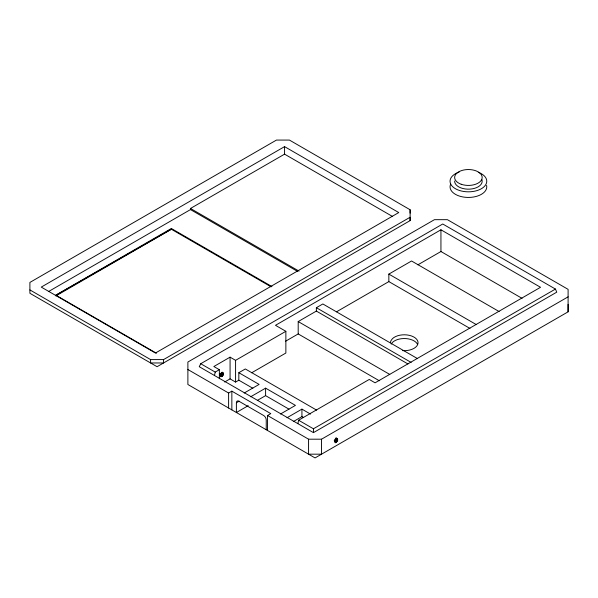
<?xml version="1.0" encoding="UTF-8"?>
<svg xmlns="http://www.w3.org/2000/svg" width="598" height="598" viewBox="0 0 598 598"><rect width="100%" height="100%" fill="white"/><g stroke="black" fill="none" stroke-linecap="round" stroke-linejoin="round"><path stroke-width="0.9" d="M48.513 291.555L190.485 209.592L190.485 208.463L284.566 154.149L284.566 146.63L398.761 212.559L155.45 353.029L41.255 287.1L284.566 146.63M285.665 341.166L298.2 333.931L298.2 321.567L316.364 311.08L407.926 363.943M337.713 440.083C335.022 433.378 332.809 448.62 337.713 440.083L335.343 438.708M410.116 220.617L410.116 209.756L289.432 140.074L276.455 140.074L29.9 282.428L29.9 293.289L157.072 366.709L410.116 220.617L410.116 217.246L163.56 359.592L150.584 359.592L29.9 289.918M410.116 213.127L410.116 209.756M568.1 311.827L568.1 289.35L447.416 219.675L434.44 219.675L187.884 362.029L187.884 384.499L315.056 457.926L568.1 311.827L568.1 304.337M214.495 375.514L215.228 372.091L219.361 369.706L219.361 378.758M297.871 423.646L298.604 420.23L369.243 379.446L375.081 382.817L540.532 287.294L440.935 229.789L275.491 325.312L285.866 331.307L285.866 353.037L251.676 372.778M223.368 374.699C222.576 366.507 217.298 382.144 223.368 374.699L221.028 373.354M200.734 363.726L199.254 366.709L313.442 432.638L556.753 292.16L555.445 289.066L442.744 223.996L200.734 363.726L215.228 372.091M391.227 344.089L392.363 342.505A13.761 7.946 0 0 1 406.079 338.603A13.761 7.946 0 0 1 417.576 344.426M156.437 353.239L55.868 295.173L171.357 228.496L271.926 286.562M55.868 295.928L171.357 229.243L271.126 286.846M285.866 331.307L235.582 360.34L230.073 357.156L213.852 366.522L219.361 369.706M316.364 311.08L316.364 307.708L322.853 303.963L417.628 358.68M469.968 328.429L388.85 281.598L388.842 274.101L411.551 260.99L499.098 311.536M336.532 311.797L388.85 281.598M417.905 264.817L440.943 251.519L522.061 298.357M252.864 388.296L238.826 380.193L238.826 372.704L245.315 368.959L316.663 410.146M224.661 382.002L230.073 378.885L235.582 382.07L238.826 380.193M187.884 369.519L228.608 393.028L231.852 391.152L270.782 413.629L267.538 415.505L267.538 430.485M244.193 393.021L259.106 384.409L238.826 372.704M248.23 405.668L236.389 412.508L236.389 402.768L239.178 401.161M250.682 396.766L265.594 388.154L295.442 405.384L280.529 413.995M257.701 400.204L265.594 395.644L288.984 409.152M287.018 417.74L301.93 409.129L310.504 414.085M293.297 421.605L301.93 416.619L303.485 417.524M298.604 420.23L313.434 428.788L555.445 289.066M267.538 415.505L308.568 439.194L321.545 439.194L568.1 296.847M55.868 295.173L171.357 229.243L171.357 228.496M284.566 154.149L392.325 216.364M388.842 274.101L476.389 324.647M190.485 208.463L299.052 271.141M190.485 209.592L297.438 271.335M316.364 307.708L411.14 362.425M298.2 321.567L389.761 374.43M298.2 333.931L379.319 380.769M335.971 437.841L337.556 438.753M221.97 372.285L223.525 373.182M336.136 438.199L337.713 439.111M221.193 372.808L223.525 374.154M335.179 439.253L337.556 440.629M219.989 373.436L223.106 375.238M334.925 439.792L337.294 441.16M220.438 374.378L222.77 375.731M334.588 440.285L336.958 441.653M220.042 374.789L222.381 376.142M334.2 440.696L336.569 442.064M220.4 375.551L221.963 376.448M334.566 441.459L336.151 442.37M219.982 375.723L221.537 376.628M313.434 428.788L313.442 432.638M440.935 229.789L440.943 251.519M321.545 439.194L321.545 454.174L308.568 454.174L308.568 439.194M301.93 409.129L301.93 416.619M266.237 429.738L266.237 419.998A3.67 2.115 60 0 0 263.643 415.505L238.983 401.265A3.67 2.115 60 0 0 236.389 402.768M265.594 388.154L265.594 395.644M235.582 360.34L235.582 382.07M231.852 391.152L231.852 409.884M230.073 357.156L230.073 378.885M228.608 393.028L228.608 408.008M163.56 359.592L163.56 362.964L150.584 362.964L150.584 359.592M402.484 350.615A13.761 7.946 0 0 0 417.576 344.792A13.761 7.946 0 0 0 409.548 335.388A13.761 7.946 0 0 0 392.363 338.76L390.987 340.673A13.761 7.946 0 0 0 390.516 342.736M481.801 179.385A13.761 7.946 0 0 1 469.826 189.132A13.761 7.946 0 0 1 454.652 181.007M478.28 172.299A18.351 10.592 0 0 1 482.145 188.258A18.351 10.592 0 0 1 454.233 187.959A18.351 10.592 0 0 1 459.115 172.089M486.585 185.38A18.351 10.592 0 0 1 467.352 197.422A18.351 10.592 0 0 1 450.645 184.184M461.2 184.251A13.761 7.946 0 0 0 482.167 177.703A13.761 7.946 0 0 0 461.865 170.49A13.761 7.946 0 0 0 461.2 184.251"/></g></svg>
